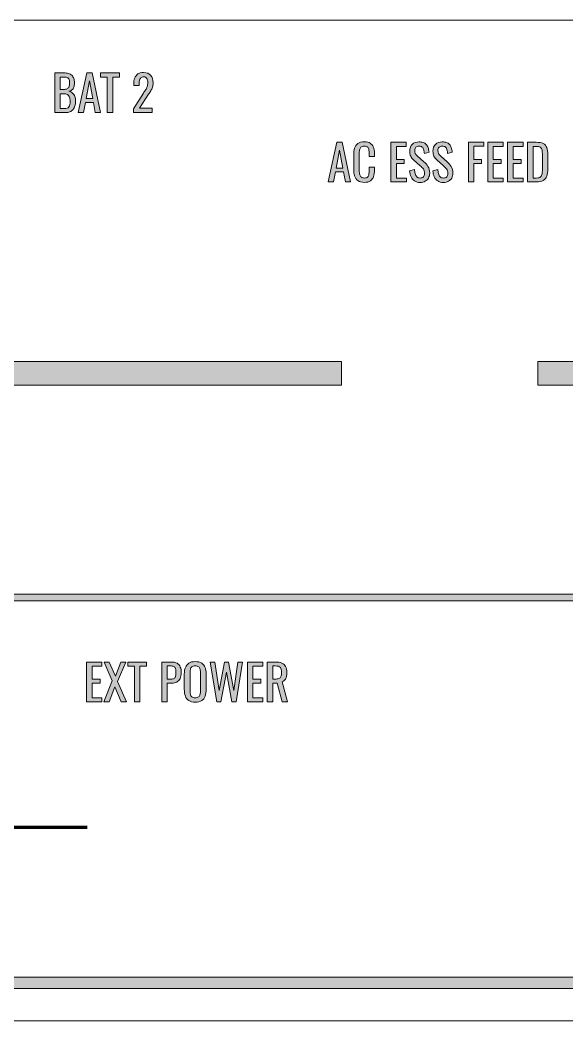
# Model space of a CAD drawing. Header units: inches. Extents: x 290.3 to 322.7, y 391.4 to 401.6.
# Drawn here: x 308.9 to 314.48, y 391.4 to 401.6 of the extents above; entities that cross this region are included whole.
import ezdxf

# ---------------------------------------------------------------- set-up
doc = ezdxf.new("R2010")
doc.units = ezdxf.units.IN
doc.header["$MEASUREMENT"] = 0
for name, color, linetype in [('Elec_Holes v6_0', 7, 'Continuous'), ('LINES', 7, 'Continuous'), ('TEXT', 7, 'Continuous')]:
    doc.layers.add(name, color=color, linetype=linetype)

# ---------------------------------------------------------------- blocks, each defined once
blk = doc.blocks.new('block 63')
at = {"layer": 'Elec_Holes v6_0', "lineweight": 0}
blk.add_lwpolyline([(290.25, 401.6), (322.75, 401.6)], dxfattribs=at)
blk = doc.blocks.new('block 65')
at = {"layer": 'Elec_Holes v6_0', "lineweight": 0}
blk.add_lwpolyline([(290.25, 391.4), (322.75, 391.4)], dxfattribs=at)
blk = doc.blocks.new('block 255')
at = {"layer": 'LINES'}
h = blk.add_hatch(color=7, dxfattribs=at)
h.dxf.hatch_style = 2
h.paths.add_polyline_path([(314.182, 397.88), (314.91, 397.88), (314.91, 397.64), (316.35, 397.64), (316.35, 395.75), (307.52, 395.75), (307.52, 395.68), (316.35, 395.68), (316.35, 395.22), (315.44, 395.22), (315.44, 394.83), (315.51, 394.83), (315.51, 395.15), (317.44, 395.15), (317.44, 394.83), (317.51, 394.83), (317.51, 395.22), (316.6, 395.22), (316.6, 397.64), (318.04, 397.64), (318.04, 398.36), (316.6, 398.36), (316.6, 399.09), (316.83, 399.09), (316.48, 399.42), (316.12, 399.09), (316.35, 399.09), (316.35, 398.36), (314.91, 398.36), (314.91, 398.12), (314.182, 398.12)])
h.paths.add_polyline_path([(312.182, 398.12), (308.41, 398.12), (308.41, 398.32), (308.22, 398.12), (307.99, 398.12), (307.99, 398.36), (304.86, 398.36), (304.86, 398.12), (304.72, 398.12), (304.53, 398.32), (304.53, 398.12), (298.15, 398.12), (298.15, 398.36), (296.71, 398.36), (296.71, 399.08), (296.95, 399.08), (296.58, 399.43), (296.21, 399.08), (296.46, 399.08), (296.46, 398.36), (295.02, 398.36), (295.02, 397.64), (296.46, 397.64), (296.46, 395.22), (295.55, 395.22), (295.55, 394.83), (295.62, 394.83), (295.62, 395.15), (297.55, 395.15), (297.55, 394.83), (297.62, 394.83), (297.62, 395.22), (296.71, 395.22), (296.71, 395.68), (305.52, 395.68), (305.52, 395.75), (296.71, 395.75), (296.71, 397.64), (298.15, 397.64), (298.15, 397.88), (304.53, 397.88), (304.53, 397.68), (304.72, 397.88), (304.86, 397.88), (304.86, 397.64), (307.99, 397.64), (307.99, 397.88), (308.22, 397.88), (308.41, 397.68), (308.41, 397.88), (312.182, 397.88)])
h.paths.add_polyline_path([(298.08, 397.71), (295.09, 397.71), (295.09, 398.29), (298.08, 398.29)])
h.paths.add_polyline_path([(307.92, 397.71), (304.93, 397.71), (304.93, 398.29), (307.92, 398.29)])
h.paths.add_polyline_path([(314.98, 397.71), (314.98, 398.29), (317.97, 398.29), (317.97, 397.71)])
at = {"layer": 'LINES', "lineweight": 0}
for points in [[(312.182, 398.12), (308.41, 398.12), (308.41, 398.32), (308.22, 398.12), (307.99, 398.12), (307.99, 398.36), (304.86, 398.36), (304.86, 398.12), (304.72, 398.12), (304.53, 398.32), (304.53, 398.12), (298.15, 398.12)], [(298.15, 397.88), (304.53, 397.88), (304.53, 397.68), (304.72, 397.88), (304.86, 397.88), (304.86, 397.64), (307.99, 397.64), (307.99, 397.88), (308.22, 397.88), (308.41, 397.68), (308.41, 397.88), (312.182, 397.88), (312.182, 398.12)], [(314.182, 397.88), (314.91, 397.88)], [(316.35, 395.75), (307.52, 395.75), (307.52, 395.68), (316.35, 395.68)], [(314.91, 398.12), (314.182, 398.12), (314.182, 397.88)]]:
    blk.add_lwpolyline(points, dxfattribs=at)
blk = doc.blocks.new('block 254')
at = {"layer": 'LINES'}
blk.add_blockref('block 255', (0, 0), dxfattribs=at)
blk = doc.blocks.new('block 253')
at = {"layer": 'LINES'}
blk.add_blockref('block 254', (0, 0), dxfattribs=at)
blk = doc.blocks.new('block 252')
at = {"layer": 'LINES'}
blk.add_blockref('block 253', (0, 0), dxfattribs=at)
blk = doc.blocks.new('block 260')
at = {"layer": 'TEXT'}
h = blk.add_hatch(color=7, dxfattribs=at)
h.dxf.hatch_style = 2
edge = h.paths.add_edge_path()
edge.add_spline(control_points=[(310.059, 400.656), (310.059, 400.656), (310.059, 400.694), (310.059, 400.694), (310.059, 400.694), (310.161, 400.855), (310.161, 400.855), (310.169, 400.867), (310.176, 400.878), (310.183, 400.888), (310.189, 400.898), (310.194, 400.91), (310.198, 400.921), (310.203, 400.933), (310.205, 400.946), (310.205, 400.961), (310.205, 400.979), (310.202, 400.994), (310.196, 401.005), (310.189, 401.016), (310.18, 401.021), (310.164, 401.021), (310.151, 401.021), (310.142, 401.017), (310.135, 401.01), (310.128, 401.003), (310.123, 400.994), (310.12, 400.983), (310.117, 400.971), (310.116, 400.959), (310.116, 400.946), (310.116, 400.946), (310.116, 400.933), (310.116, 400.933), (310.116, 400.933), (310.062, 400.933), (310.062, 400.933), (310.062, 400.933), (310.062, 400.947), (310.062, 400.947), (310.062, 400.971), (310.066, 400.992), (310.072, 401.009), (310.079, 401.027), (310.09, 401.041), (310.104, 401.05), (310.118, 401.06), (310.138, 401.065), (310.162, 401.065), (310.194, 401.065), (310.219, 401.056), (310.234, 401.037), (310.251, 401.019), (310.259, 400.993), (310.259, 400.96), (310.259, 400.943), (310.257, 400.928), (310.253, 400.915), (310.248, 400.902), (310.243, 400.89), (310.236, 400.878), (310.229, 400.867), (310.223, 400.855), (310.214, 400.843), (310.214, 400.843), (310.121, 400.701), (310.121, 400.701), (310.121, 400.701), (310.249, 400.701), (310.249, 400.701), (310.249, 400.701), (310.249, 400.656), (310.249, 400.656), (310.249, 400.656), (310.059, 400.656), (310.059, 400.656)], knot_values=[0, 0, 0, 0, 1, 1, 1, 2, 2, 2, 3, 3, 3, 4, 4, 4, 5, 5, 5, 6, 6, 6, 7, 7, 7, 8, 8, 8, 9, 9, 9, 10, 10, 10, 11, 11, 11, 12, 12, 12, 13, 13, 13, 14, 14, 14, 15, 15, 15, 16, 16, 16, 17, 17, 17, 18, 18, 18, 19, 19, 19, 20, 20, 20, 21, 21, 21, 22, 22, 22, 23, 23, 23, 24, 24, 24, 25, 25, 25, 25], degree=3, periodic=0)
h = blk.add_hatch(color=7, dxfattribs=at)
h.dxf.hatch_style = 2
edge = h.paths.add_edge_path()
edge.add_spline(control_points=[(309.257, 400.656), (309.257, 400.656), (309.257, 401.061), (309.257, 401.061), (309.257, 401.061), (309.35, 401.061), (309.35, 401.061), (309.368, 401.061), (309.384, 401.059), (309.397, 401.055), (309.41, 401.051), (309.422, 401.045), (309.431, 401.037), (309.439, 401.028), (309.446, 401.018), (309.451, 401.005), (309.455, 400.992), (309.457, 400.977), (309.457, 400.96), (309.457, 400.943), (309.455, 400.929), (309.451, 400.917), (309.447, 400.904), (309.44, 400.895), (309.432, 400.888), (309.424, 400.881), (309.413, 400.876), (309.399, 400.874), (309.416, 400.871), (309.429, 400.864), (309.438, 400.855), (309.449, 400.847), (309.456, 400.835), (309.461, 400.821), (309.466, 400.808), (309.469, 400.791), (309.469, 400.772), (309.469, 400.754), (309.467, 400.739), (309.462, 400.724), (309.458, 400.71), (309.452, 400.698), (309.443, 400.688), (309.436, 400.678), (309.424, 400.67), (309.411, 400.665), (309.397, 400.659), (309.383, 400.656), (309.364, 400.656), (309.364, 400.656), (309.257, 400.656), (309.257, 400.656)], knot_values=[0, 0, 0, 0, 1, 1, 1, 2, 2, 2, 3, 3, 3, 4, 4, 4, 5, 5, 5, 6, 6, 6, 7, 7, 7, 8, 8, 8, 9, 9, 9, 10, 10, 10, 11, 11, 11, 12, 12, 12, 13, 13, 13, 14, 14, 14, 15, 15, 15, 16, 16, 16, 17, 17, 17, 17], degree=3, periodic=0)
edge = h.paths.add_edge_path()
edge.add_spline(control_points=[(309.312, 400.892), (309.312, 400.892), (309.347, 400.892), (309.347, 400.892), (309.362, 400.892), (309.375, 400.895), (309.384, 400.899), (309.393, 400.903), (309.399, 400.911), (309.403, 400.921), (309.406, 400.931), (309.408, 400.944), (309.408, 400.96), (309.408, 400.979), (309.405, 400.992), (309.399, 401), (309.395, 401.009), (309.386, 401.014), (309.373, 401.016), (309.361, 401.018), (309.346, 401.019), (309.326, 401.019), (309.326, 401.019), (309.312, 401.019), (309.312, 401.019), (309.312, 401.019), (309.312, 400.892), (309.312, 400.892)], knot_values=[0, 0, 0, 0, 1, 1, 1, 2, 2, 2, 3, 3, 3, 4, 4, 4, 5, 5, 5, 6, 6, 6, 7, 7, 7, 8, 8, 8, 9, 9, 9, 9], degree=3, periodic=0)
edge = h.paths.add_edge_path()
edge.add_spline(control_points=[(309.312, 400.697), (309.312, 400.697), (309.351, 400.697), (309.351, 400.697), (309.376, 400.697), (309.394, 400.703), (309.401, 400.714), (309.41, 400.727), (309.414, 400.746), (309.414, 400.772), (309.414, 400.789), (309.412, 400.803), (309.407, 400.814), (309.403, 400.826), (309.396, 400.834), (309.386, 400.84), (309.376, 400.846), (309.363, 400.849), (309.347, 400.849), (309.347, 400.849), (309.312, 400.849), (309.312, 400.849), (309.312, 400.849), (309.312, 400.697), (309.312, 400.697)], knot_values=[0, 0, 0, 0, 1, 1, 1, 2, 2, 2, 3, 3, 3, 4, 4, 4, 5, 5, 5, 6, 6, 6, 7, 7, 7, 8, 8, 8, 8], degree=3, periodic=0)
h = blk.add_hatch(color=7, dxfattribs=at)
h.dxf.hatch_style = 2
h.paths.add_polyline_path([(309.496, 400.656), (309.583, 401.061), (309.637, 401.061), (309.724, 400.656), (309.67, 400.656), (309.651, 400.758), (309.569, 400.758), (309.55, 400.656)])
h.paths.add_polyline_path([(309.576, 400.799), (309.645, 400.799), (309.61, 400.981)])
h = blk.add_hatch(color=7, dxfattribs=at)
h.dxf.hatch_style = 2
h.paths.add_polyline_path([(309.793, 400.656), (309.793, 401.019), (309.725, 401.019), (309.725, 401.061), (309.916, 401.061), (309.916, 401.019), (309.85, 401.019), (309.85, 400.656)])
at = {"layer": 'TEXT', "lineweight": 0}
for points in [[(309.496, 400.656), (309.583, 401.061), (309.637, 401.061), (309.724, 400.656), (309.67, 400.656), (309.651, 400.758), (309.569, 400.758), (309.55, 400.656), (309.496, 400.656)], [(309.576, 400.799), (309.645, 400.799), (309.61, 400.981), (309.576, 400.799)], [(309.793, 400.656), (309.793, 401.019), (309.725, 401.019), (309.725, 401.061), (309.916, 401.061), (309.916, 401.019), (309.85, 401.019), (309.85, 400.656), (309.793, 400.656)]]:
    blk.add_lwpolyline(points, dxfattribs=at)
for points, knots in [([(310.059, 400.656), (310.059, 400.656), (310.059, 400.694), (310.059, 400.694), (310.059, 400.694), (310.161, 400.855), (310.161, 400.855), (310.169, 400.867), (310.176, 400.878), (310.183, 400.888), (310.189, 400.898), (310.194, 400.91), (310.198, 400.921), (310.203, 400.933), (310.205, 400.946), (310.205, 400.961), (310.205, 400.979), (310.202, 400.994), (310.196, 401.005), (310.189, 401.016), (310.18, 401.021), (310.164, 401.021), (310.151, 401.021), (310.142, 401.017), (310.135, 401.01), (310.128, 401.003), (310.123, 400.994), (310.12, 400.983), (310.117, 400.971), (310.116, 400.959), (310.116, 400.946), (310.116, 400.946), (310.116, 400.933), (310.116, 400.933), (310.116, 400.933), (310.062, 400.933), (310.062, 400.933), (310.062, 400.933), (310.062, 400.947), (310.062, 400.947), (310.062, 400.971), (310.066, 400.992), (310.072, 401.009), (310.079, 401.027), (310.09, 401.041), (310.104, 401.05), (310.118, 401.06), (310.138, 401.065), (310.162, 401.065), (310.194, 401.065), (310.219, 401.056), (310.234, 401.037), (310.251, 401.019), (310.259, 400.993), (310.259, 400.96), (310.259, 400.943), (310.257, 400.928), (310.253, 400.915), (310.248, 400.902), (310.243, 400.89), (310.236, 400.878), (310.229, 400.867), (310.223, 400.855), (310.214, 400.843), (310.214, 400.843), (310.121, 400.701), (310.121, 400.701), (310.121, 400.701), (310.249, 400.701), (310.249, 400.701), (310.249, 400.701), (310.249, 400.656), (310.249, 400.656), (310.249, 400.656), (310.059, 400.656), (310.059, 400.656)], [0, 0, 0, 0, 1, 1, 1, 2, 2, 2, 3, 3, 3, 4, 4, 4, 5, 5, 5, 6, 6, 6, 7, 7, 7, 8, 8, 8, 9, 9, 9, 10, 10, 10, 11, 11, 11, 12, 12, 12, 13, 13, 13, 14, 14, 14, 15, 15, 15, 16, 16, 16, 17, 17, 17, 18, 18, 18, 19, 19, 19, 20, 20, 20, 21, 21, 21, 22, 22, 22, 23, 23, 23, 24, 24, 24, 25, 25, 25, 25]), ([(309.257, 400.656), (309.257, 400.656), (309.257, 401.061), (309.257, 401.061), (309.257, 401.061), (309.35, 401.061), (309.35, 401.061), (309.368, 401.061), (309.384, 401.059), (309.397, 401.055), (309.41, 401.051), (309.422, 401.045), (309.431, 401.037), (309.439, 401.028), (309.446, 401.018), (309.451, 401.005), (309.455, 400.992), (309.457, 400.977), (309.457, 400.96), (309.457, 400.943), (309.455, 400.929), (309.451, 400.917), (309.447, 400.904), (309.44, 400.895), (309.432, 400.888), (309.424, 400.881), (309.413, 400.876), (309.399, 400.874), (309.416, 400.871), (309.429, 400.864), (309.438, 400.855), (309.449, 400.847), (309.456, 400.835), (309.461, 400.821), (309.466, 400.808), (309.469, 400.791), (309.469, 400.772), (309.469, 400.754), (309.467, 400.739), (309.462, 400.724), (309.458, 400.71), (309.452, 400.698), (309.443, 400.688), (309.436, 400.678), (309.424, 400.67), (309.411, 400.665), (309.397, 400.659), (309.383, 400.656), (309.364, 400.656), (309.364, 400.656), (309.257, 400.656), (309.257, 400.656)], [0, 0, 0, 0, 1, 1, 1, 2, 2, 2, 3, 3, 3, 4, 4, 4, 5, 5, 5, 6, 6, 6, 7, 7, 7, 8, 8, 8, 9, 9, 9, 10, 10, 10, 11, 11, 11, 12, 12, 12, 13, 13, 13, 14, 14, 14, 15, 15, 15, 16, 16, 16, 17, 17, 17, 17]), ([(309.312, 400.892), (309.312, 400.892), (309.347, 400.892), (309.347, 400.892), (309.362, 400.892), (309.375, 400.895), (309.384, 400.899), (309.393, 400.903), (309.399, 400.911), (309.403, 400.921), (309.406, 400.931), (309.408, 400.944), (309.408, 400.96), (309.408, 400.979), (309.405, 400.992), (309.399, 401), (309.395, 401.009), (309.386, 401.014), (309.373, 401.016), (309.361, 401.018), (309.346, 401.019), (309.326, 401.019), (309.326, 401.019), (309.312, 401.019), (309.312, 401.019), (309.312, 401.019), (309.312, 400.892), (309.312, 400.892)], [0, 0, 0, 0, 1, 1, 1, 2, 2, 2, 3, 3, 3, 4, 4, 4, 5, 5, 5, 6, 6, 6, 7, 7, 7, 8, 8, 8, 9, 9, 9, 9]), ([(309.312, 400.697), (309.312, 400.697), (309.351, 400.697), (309.351, 400.697), (309.376, 400.697), (309.394, 400.703), (309.401, 400.714), (309.41, 400.727), (309.414, 400.746), (309.414, 400.772), (309.414, 400.789), (309.412, 400.803), (309.407, 400.814), (309.403, 400.826), (309.396, 400.834), (309.386, 400.84), (309.376, 400.846), (309.363, 400.849), (309.347, 400.849), (309.347, 400.849), (309.312, 400.849), (309.312, 400.849), (309.312, 400.849), (309.312, 400.697), (309.312, 400.697)], [0, 0, 0, 0, 1, 1, 1, 2, 2, 2, 3, 3, 3, 4, 4, 4, 5, 5, 5, 6, 6, 6, 7, 7, 7, 8, 8, 8, 8])]:
    blk.add_open_spline(points, degree=3, knots=knots, dxfattribs=at)
blk = doc.blocks.new('block 272')
at = {"layer": 'TEXT'}
h = blk.add_hatch(color=7, dxfattribs=at)
h.dxf.hatch_style = 2
h.paths.add_polyline_path([(309.581, 394.653), (309.581, 395.058), (309.737, 395.058), (309.737, 395.016), (309.637, 395.016), (309.637, 394.882), (309.719, 394.882), (309.719, 394.842), (309.637, 394.842), (309.637, 394.693), (309.738, 394.693), (309.738, 394.653)])
h = blk.add_hatch(color=7, dxfattribs=at)
h.dxf.hatch_style = 2
h.paths.add_polyline_path([(309.759, 394.653), (309.844, 394.865), (309.761, 395.058), (309.813, 395.058), (309.875, 394.915), (309.931, 395.058), (309.983, 395.058), (309.898, 394.86), (309.987, 394.653), (309.935, 394.653), (309.869, 394.806), (309.812, 394.653)])
h = blk.add_hatch(color=7, dxfattribs=at)
h.dxf.hatch_style = 2
h.paths.add_polyline_path([(310.069, 394.653), (310.069, 395.016), (310.001, 395.016), (310.001, 395.058), (310.192, 395.058), (310.192, 395.016), (310.126, 395.016), (310.126, 394.653)])
h = blk.add_hatch(color=7, dxfattribs=at)
h.dxf.hatch_style = 2
edge = h.paths.add_edge_path()
edge.add_spline(control_points=[(310.347, 394.653), (310.347, 394.653), (310.347, 395.058), (310.347, 395.058), (310.347, 395.058), (310.446, 395.058), (310.446, 395.058), (310.471, 395.058), (310.49, 395.054), (310.505, 395.045), (310.52, 395.036), (310.53, 395.023), (310.537, 395.007), (310.543, 394.99), (310.547, 394.97), (310.547, 394.946), (310.547, 394.925), (310.543, 394.906), (310.535, 394.891), (310.528, 394.875), (310.517, 394.863), (310.502, 394.854), (310.487, 394.846), (310.469, 394.842), (310.447, 394.842), (310.447, 394.842), (310.402, 394.842), (310.402, 394.842), (310.402, 394.842), (310.402, 394.653), (310.402, 394.653), (310.402, 394.653), (310.347, 394.653), (310.347, 394.653)], knot_values=[0, 0, 0, 0, 1, 1, 1, 2, 2, 2, 3, 3, 3, 4, 4, 4, 5, 5, 5, 6, 6, 6, 7, 7, 7, 8, 8, 8, 9, 9, 9, 10, 10, 10, 11, 11, 11, 11], degree=3, periodic=0)
edge = h.paths.add_edge_path()
edge.add_spline(control_points=[(310.402, 394.882), (310.402, 394.882), (310.429, 394.882), (310.429, 394.882), (310.445, 394.882), (310.458, 394.884), (310.467, 394.888), (310.477, 394.892), (310.483, 394.897), (310.487, 394.907), (310.491, 394.916), (310.493, 394.929), (310.493, 394.945), (310.493, 394.965), (310.492, 394.979), (310.489, 394.99), (310.486, 395), (310.48, 395.008), (310.472, 395.012), (310.462, 395.016), (310.448, 395.018), (310.429, 395.018), (310.429, 395.018), (310.402, 395.018), (310.402, 395.018), (310.402, 395.018), (310.402, 394.882), (310.402, 394.882)], knot_values=[0, 0, 0, 0, 1, 1, 1, 2, 2, 2, 3, 3, 3, 4, 4, 4, 5, 5, 5, 6, 6, 6, 7, 7, 7, 8, 8, 8, 9, 9, 9, 9], degree=3, periodic=0)
h = blk.add_hatch(color=7, dxfattribs=at)
h.dxf.hatch_style = 2
edge = h.paths.add_edge_path()
edge.add_spline(control_points=[(310.689, 394.648), (310.662, 394.648), (310.641, 394.654), (310.624, 394.665), (310.607, 394.675), (310.596, 394.69), (310.589, 394.71), (310.582, 394.73), (310.578, 394.753), (310.578, 394.78), (310.578, 394.78), (310.578, 394.934), (310.578, 394.934), (310.578, 394.96), (310.582, 394.983), (310.589, 395.002), (310.597, 395.021), (310.608, 395.036), (310.624, 395.046), (310.641, 395.057), (310.662, 395.062), (310.689, 395.062), (310.717, 395.062), (310.738, 395.057), (310.755, 395.046), (310.771, 395.036), (310.782, 395.021), (310.789, 395.002), (310.796, 394.983), (310.8, 394.96), (310.8, 394.934), (310.8, 394.934), (310.8, 394.779), (310.8, 394.779), (310.8, 394.753), (310.796, 394.73), (310.789, 394.711), (310.782, 394.69), (310.771, 394.676), (310.755, 394.665), (310.738, 394.654), (310.717, 394.648), (310.689, 394.648)], knot_values=[0, 0, 0, 0, 1, 1, 1, 2, 2, 2, 3, 3, 3, 4, 4, 4, 5, 5, 5, 6, 6, 6, 7, 7, 7, 8, 8, 8, 9, 9, 9, 10, 10, 10, 11, 11, 11, 12, 12, 12, 13, 13, 13, 14, 14, 14, 14], degree=3, periodic=0)
edge = h.paths.add_edge_path()
edge.add_spline(control_points=[(310.689, 394.693), (310.704, 394.693), (310.716, 394.696), (310.724, 394.702), (310.731, 394.708), (310.736, 394.717), (310.739, 394.729), (310.741, 394.739), (310.743, 394.753), (310.743, 394.768), (310.743, 394.768), (310.743, 394.945), (310.743, 394.945), (310.743, 394.96), (310.741, 394.973), (310.739, 394.983), (310.736, 394.995), (310.731, 395.003), (310.724, 395.009), (310.716, 395.015), (310.704, 395.018), (310.689, 395.018), (310.675, 395.018), (310.663, 395.015), (310.655, 395.009), (310.647, 395.003), (310.643, 394.995), (310.64, 394.983), (310.637, 394.973), (310.636, 394.96), (310.636, 394.945), (310.636, 394.945), (310.636, 394.768), (310.636, 394.768), (310.636, 394.753), (310.637, 394.739), (310.64, 394.729), (310.643, 394.717), (310.647, 394.708), (310.655, 394.702), (310.663, 394.696), (310.675, 394.693), (310.689, 394.693)], knot_values=[0, 0, 0, 0, 1, 1, 1, 2, 2, 2, 3, 3, 3, 4, 4, 4, 5, 5, 5, 6, 6, 6, 7, 7, 7, 8, 8, 8, 9, 9, 9, 10, 10, 10, 11, 11, 11, 12, 12, 12, 13, 13, 13, 14, 14, 14, 14], degree=3, periodic=0)
h = blk.add_hatch(color=7, dxfattribs=at)
h.dxf.hatch_style = 2
h.paths.add_polyline_path([(310.908, 394.653), (310.842, 395.058), (310.889, 395.058), (310.933, 394.767), (310.987, 395.057), (311.027, 395.057), (311.082, 394.766), (311.124, 395.058), (311.171, 395.058), (311.105, 394.653), (311.064, 394.653), (311.008, 394.953), (310.951, 394.653)])
h = blk.add_hatch(color=7, dxfattribs=at)
h.dxf.hatch_style = 2
h.paths.add_polyline_path([(311.221, 394.653), (311.221, 395.058), (311.377, 395.058), (311.377, 395.016), (311.276, 395.016), (311.276, 394.882), (311.358, 394.882), (311.358, 394.842), (311.276, 394.842), (311.276, 394.693), (311.378, 394.693), (311.378, 394.653)])
h = blk.add_hatch(color=7, dxfattribs=at)
h.dxf.hatch_style = 2
edge = h.paths.add_edge_path()
edge.add_spline(control_points=[(311.424, 394.653), (311.424, 394.653), (311.424, 395.058), (311.424, 395.058), (311.424, 395.058), (311.505, 395.058), (311.505, 395.058), (311.532, 395.058), (311.554, 395.055), (311.572, 395.047), (311.59, 395.04), (311.603, 395.028), (311.611, 395.013), (311.619, 394.997), (311.624, 394.977), (311.624, 394.95), (311.624, 394.935), (311.622, 394.921), (311.619, 394.908), (311.615, 394.895), (311.61, 394.884), (311.603, 394.875), (311.596, 394.866), (311.586, 394.86), (311.574, 394.856), (311.574, 394.856), (311.631, 394.653), (311.631, 394.653), (311.631, 394.653), (311.577, 394.653), (311.577, 394.653), (311.577, 394.653), (311.523, 394.843), (311.523, 394.843), (311.523, 394.843), (311.479, 394.843), (311.479, 394.843), (311.479, 394.843), (311.479, 394.653), (311.479, 394.653), (311.479, 394.653), (311.424, 394.653), (311.424, 394.653)], knot_values=[0, 0, 0, 0, 1, 1, 1, 2, 2, 2, 3, 3, 3, 4, 4, 4, 5, 5, 5, 6, 6, 6, 7, 7, 7, 8, 8, 8, 9, 9, 9, 10, 10, 10, 11, 11, 11, 12, 12, 12, 13, 13, 13, 14, 14, 14, 14], degree=3, periodic=0)
edge = h.paths.add_edge_path()
edge.add_spline(control_points=[(311.479, 394.884), (311.479, 394.884), (311.501, 394.884), (311.501, 394.884), (311.518, 394.884), (311.53, 394.886), (311.54, 394.89), (311.551, 394.894), (311.558, 394.9), (311.562, 394.91), (311.567, 394.92), (311.569, 394.934), (311.569, 394.95), (311.569, 394.975), (311.565, 394.991), (311.557, 395.002), (311.548, 395.013), (311.53, 395.018), (311.505, 395.018), (311.505, 395.018), (311.479, 395.018), (311.479, 395.018), (311.479, 395.018), (311.479, 394.884), (311.479, 394.884)], knot_values=[0, 0, 0, 0, 1, 1, 1, 2, 2, 2, 3, 3, 3, 4, 4, 4, 5, 5, 5, 6, 6, 6, 7, 7, 7, 8, 8, 8, 8], degree=3, periodic=0)
at = {"layer": 'TEXT', "lineweight": 0}
for points in [[(309.581, 394.653), (309.581, 395.058), (309.737, 395.058), (309.737, 395.016), (309.637, 395.016), (309.637, 394.882), (309.719, 394.882), (309.719, 394.842), (309.637, 394.842), (309.637, 394.693), (309.738, 394.693), (309.738, 394.653), (309.581, 394.653)], [(309.759, 394.653), (309.844, 394.865), (309.761, 395.058), (309.813, 395.058), (309.875, 394.915), (309.931, 395.058), (309.983, 395.058), (309.898, 394.86), (309.987, 394.653), (309.935, 394.653), (309.869, 394.806), (309.812, 394.653), (309.759, 394.653)], [(310.069, 394.653), (310.069, 395.016), (310.001, 395.016), (310.001, 395.058), (310.192, 395.058), (310.192, 395.016), (310.126, 395.016), (310.126, 394.653), (310.069, 394.653)], [(310.908, 394.653), (310.842, 395.058), (310.889, 395.058), (310.933, 394.767), (310.987, 395.057), (311.027, 395.057), (311.082, 394.766), (311.124, 395.058), (311.171, 395.058), (311.105, 394.653), (311.064, 394.653), (311.008, 394.953), (310.951, 394.653), (310.908, 394.653)], [(311.221, 394.653), (311.221, 395.058), (311.377, 395.058), (311.377, 395.016), (311.276, 395.016), (311.276, 394.882), (311.358, 394.882), (311.358, 394.842), (311.276, 394.842), (311.276, 394.693), (311.378, 394.693), (311.378, 394.653), (311.221, 394.653)]]:
    blk.add_lwpolyline(points, dxfattribs=at)
for points, knots in [([(310.347, 394.653), (310.347, 394.653), (310.347, 395.058), (310.347, 395.058), (310.347, 395.058), (310.446, 395.058), (310.446, 395.058), (310.471, 395.058), (310.49, 395.054), (310.505, 395.045), (310.52, 395.036), (310.53, 395.023), (310.537, 395.007), (310.543, 394.99), (310.547, 394.97), (310.547, 394.946), (310.547, 394.925), (310.543, 394.906), (310.535, 394.891), (310.528, 394.875), (310.517, 394.863), (310.502, 394.854), (310.487, 394.846), (310.469, 394.842), (310.447, 394.842), (310.447, 394.842), (310.402, 394.842), (310.402, 394.842), (310.402, 394.842), (310.402, 394.653), (310.402, 394.653), (310.402, 394.653), (310.347, 394.653), (310.347, 394.653)], [0, 0, 0, 0, 1, 1, 1, 2, 2, 2, 3, 3, 3, 4, 4, 4, 5, 5, 5, 6, 6, 6, 7, 7, 7, 8, 8, 8, 9, 9, 9, 10, 10, 10, 11, 11, 11, 11]), ([(310.689, 394.648), (310.662, 394.648), (310.641, 394.654), (310.624, 394.665), (310.607, 394.675), (310.596, 394.69), (310.589, 394.71), (310.582, 394.73), (310.578, 394.753), (310.578, 394.78), (310.578, 394.78), (310.578, 394.934), (310.578, 394.934), (310.578, 394.96), (310.582, 394.983), (310.589, 395.002), (310.597, 395.021), (310.608, 395.036), (310.624, 395.046), (310.641, 395.057), (310.662, 395.062), (310.689, 395.062), (310.717, 395.062), (310.738, 395.057), (310.755, 395.046), (310.771, 395.036), (310.782, 395.021), (310.789, 395.002), (310.796, 394.983), (310.8, 394.96), (310.8, 394.934), (310.8, 394.934), (310.8, 394.779), (310.8, 394.779), (310.8, 394.753), (310.796, 394.73), (310.789, 394.711), (310.782, 394.69), (310.771, 394.676), (310.755, 394.665), (310.738, 394.654), (310.717, 394.648), (310.689, 394.648)], [0, 0, 0, 0, 1, 1, 1, 2, 2, 2, 3, 3, 3, 4, 4, 4, 5, 5, 5, 6, 6, 6, 7, 7, 7, 8, 8, 8, 9, 9, 9, 10, 10, 10, 11, 11, 11, 12, 12, 12, 13, 13, 13, 14, 14, 14, 14]), ([(311.424, 394.653), (311.424, 394.653), (311.424, 395.058), (311.424, 395.058), (311.424, 395.058), (311.505, 395.058), (311.505, 395.058), (311.532, 395.058), (311.554, 395.055), (311.572, 395.047), (311.59, 395.04), (311.603, 395.028), (311.611, 395.013), (311.619, 394.997), (311.624, 394.977), (311.624, 394.95), (311.624, 394.935), (311.622, 394.921), (311.619, 394.908), (311.615, 394.895), (311.61, 394.884), (311.603, 394.875), (311.596, 394.866), (311.586, 394.86), (311.574, 394.856), (311.574, 394.856), (311.631, 394.653), (311.631, 394.653), (311.631, 394.653), (311.577, 394.653), (311.577, 394.653), (311.577, 394.653), (311.523, 394.843), (311.523, 394.843), (311.523, 394.843), (311.479, 394.843), (311.479, 394.843), (311.479, 394.843), (311.479, 394.653), (311.479, 394.653), (311.479, 394.653), (311.424, 394.653), (311.424, 394.653)], [0, 0, 0, 0, 1, 1, 1, 2, 2, 2, 3, 3, 3, 4, 4, 4, 5, 5, 5, 6, 6, 6, 7, 7, 7, 8, 8, 8, 9, 9, 9, 10, 10, 10, 11, 11, 11, 12, 12, 12, 13, 13, 13, 14, 14, 14, 14]), ([(310.402, 394.882), (310.402, 394.882), (310.429, 394.882), (310.429, 394.882), (310.445, 394.882), (310.458, 394.884), (310.467, 394.888), (310.477, 394.892), (310.483, 394.897), (310.487, 394.907), (310.491, 394.916), (310.493, 394.929), (310.493, 394.945), (310.493, 394.965), (310.492, 394.979), (310.489, 394.99), (310.486, 395), (310.48, 395.008), (310.472, 395.012), (310.462, 395.016), (310.448, 395.018), (310.429, 395.018), (310.429, 395.018), (310.402, 395.018), (310.402, 395.018), (310.402, 395.018), (310.402, 394.882), (310.402, 394.882)], [0, 0, 0, 0, 1, 1, 1, 2, 2, 2, 3, 3, 3, 4, 4, 4, 5, 5, 5, 6, 6, 6, 7, 7, 7, 8, 8, 8, 9, 9, 9, 9]), ([(310.689, 394.693), (310.704, 394.693), (310.716, 394.696), (310.724, 394.702), (310.731, 394.708), (310.736, 394.717), (310.739, 394.729), (310.741, 394.739), (310.743, 394.753), (310.743, 394.768), (310.743, 394.768), (310.743, 394.945), (310.743, 394.945), (310.743, 394.96), (310.741, 394.973), (310.739, 394.983), (310.736, 394.995), (310.731, 395.003), (310.724, 395.009), (310.716, 395.015), (310.704, 395.018), (310.689, 395.018), (310.675, 395.018), (310.663, 395.015), (310.655, 395.009), (310.647, 395.003), (310.643, 394.995), (310.64, 394.983), (310.637, 394.973), (310.636, 394.96), (310.636, 394.945), (310.636, 394.945), (310.636, 394.768), (310.636, 394.768), (310.636, 394.753), (310.637, 394.739), (310.64, 394.729), (310.643, 394.717), (310.647, 394.708), (310.655, 394.702), (310.663, 394.696), (310.675, 394.693), (310.689, 394.693)], [0, 0, 0, 0, 1, 1, 1, 2, 2, 2, 3, 3, 3, 4, 4, 4, 5, 5, 5, 6, 6, 6, 7, 7, 7, 8, 8, 8, 9, 9, 9, 10, 10, 10, 11, 11, 11, 12, 12, 12, 13, 13, 13, 14, 14, 14, 14]), ([(311.479, 394.884), (311.479, 394.884), (311.501, 394.884), (311.501, 394.884), (311.518, 394.884), (311.53, 394.886), (311.54, 394.89), (311.551, 394.894), (311.558, 394.9), (311.562, 394.91), (311.567, 394.92), (311.569, 394.934), (311.569, 394.95), (311.569, 394.975), (311.565, 394.991), (311.557, 395.002), (311.548, 395.013), (311.53, 395.018), (311.505, 395.018), (311.505, 395.018), (311.479, 395.018), (311.479, 395.018), (311.479, 395.018), (311.479, 394.884), (311.479, 394.884)], [0, 0, 0, 0, 1, 1, 1, 2, 2, 2, 3, 3, 3, 4, 4, 4, 5, 5, 5, 6, 6, 6, 7, 7, 7, 8, 8, 8, 8])]:
    blk.add_open_spline(points, degree=3, knots=knots, dxfattribs=at)
blk = doc.blocks.new('block 275')
at = {"layer": 'TEXT'}
h = blk.add_hatch(color=7, dxfattribs=at)
h.dxf.hatch_style = 2
h.paths.add_polyline_path([(312.046, 399.95), (312.132, 400.354), (312.187, 400.354), (312.272, 399.95), (312.22, 399.95), (312.201, 400.052), (312.118, 400.052), (312.099, 399.95)])
h.paths.add_polyline_path([(312.126, 400.092), (312.193, 400.092), (312.159, 400.275)])
h = blk.add_hatch(color=7, dxfattribs=at)
h.dxf.hatch_style = 2
edge = h.paths.add_edge_path()
edge.add_spline(control_points=[(312.413, 399.945), (312.385, 399.945), (312.362, 399.951), (312.347, 399.963), (312.331, 399.975), (312.32, 399.991), (312.313, 400.012), (312.308, 400.032), (312.305, 400.055), (312.305, 400.08), (312.305, 400.08), (312.305, 400.223), (312.305, 400.223), (312.305, 400.25), (312.308, 400.274), (312.313, 400.294), (312.32, 400.314), (312.331, 400.33), (312.347, 400.341), (312.362, 400.353), (312.385, 400.358), (312.413, 400.358), (312.438, 400.358), (312.459, 400.354), (312.474, 400.344), (312.488, 400.335), (312.499, 400.322), (312.506, 400.304), (312.513, 400.287), (312.516, 400.266), (312.516, 400.242), (312.516, 400.242), (312.516, 400.209), (312.516, 400.209), (312.516, 400.209), (312.462, 400.209), (312.462, 400.209), (312.462, 400.209), (312.462, 400.238), (312.462, 400.238), (312.462, 400.253), (312.461, 400.267), (312.46, 400.278), (312.458, 400.29), (312.454, 400.298), (312.447, 400.305), (312.44, 400.311), (312.43, 400.314), (312.414, 400.314), (312.398, 400.314), (312.387, 400.311), (312.379, 400.304), (312.372, 400.297), (312.367, 400.288), (312.365, 400.275), (312.362, 400.263), (312.361, 400.248), (312.361, 400.231), (312.361, 400.231), (312.361, 400.071), (312.361, 400.071), (312.361, 400.05), (312.363, 400.034), (312.366, 400.022), (312.37, 400.011), (312.375, 400.002), (312.383, 399.997), (312.391, 399.992), (312.401, 399.99), (312.414, 399.99), (312.43, 399.99), (312.44, 399.993), (312.447, 400), (312.454, 400.007), (312.458, 400.016), (312.46, 400.028), (312.461, 400.04), (312.462, 400.054), (312.462, 400.07), (312.462, 400.07), (312.462, 400.1), (312.462, 400.1), (312.462, 400.1), (312.516, 400.1), (312.516, 400.1), (312.516, 400.1), (312.516, 400.07), (312.516, 400.07), (312.516, 400.045), (312.513, 400.024), (312.507, 400.005), (312.501, 399.986), (312.49, 399.972), (312.476, 399.961), (312.461, 399.951), (312.44, 399.945), (312.413, 399.945)], knot_values=[0, 0, 0, 0, 1, 1, 1, 2, 2, 2, 3, 3, 3, 4, 4, 4, 5, 5, 5, 6, 6, 6, 7, 7, 7, 8, 8, 8, 9, 9, 9, 10, 10, 10, 11, 11, 11, 12, 12, 12, 13, 13, 13, 14, 14, 14, 15, 15, 15, 16, 16, 16, 17, 17, 17, 18, 18, 18, 19, 19, 19, 20, 20, 20, 21, 21, 21, 22, 22, 22, 23, 23, 23, 24, 24, 24, 25, 25, 25, 26, 26, 26, 27, 27, 27, 28, 28, 28, 29, 29, 29, 30, 30, 30, 31, 31, 31, 32, 32, 32, 32], degree=3, periodic=0)
h = blk.add_hatch(color=7, dxfattribs=at)
h.dxf.hatch_style = 2
h.paths.add_polyline_path([(312.684, 399.95), (312.684, 400.354), (312.841, 400.354), (312.841, 400.312), (312.74, 400.312), (312.74, 400.179), (312.821, 400.179), (312.821, 400.139), (312.74, 400.139), (312.74, 399.99), (312.842, 399.99), (312.842, 399.95)])
h = blk.add_hatch(color=7, dxfattribs=at)
h.dxf.hatch_style = 2
edge = h.paths.add_edge_path()
edge.add_spline(control_points=[(312.982, 399.945), (312.959, 399.945), (312.94, 399.95), (312.925, 399.96), (312.909, 399.97), (312.897, 399.984), (312.89, 400.001), (312.881, 400.02), (312.877, 400.04), (312.875, 400.063), (312.875, 400.063), (312.925, 400.077), (312.925, 400.077), (312.926, 400.062), (312.929, 400.048), (312.932, 400.035), (312.936, 400.022), (312.941, 400.011), (312.949, 400.002), (312.957, 399.994), (312.969, 399.99), (312.982, 399.99), (312.997, 399.99), (313.009, 399.994), (313.016, 400.002), (313.023, 400.01), (313.027, 400.022), (313.027, 400.037), (313.027, 400.056), (313.023, 400.07), (313.015, 400.082), (313.007, 400.093), (312.996, 400.104), (312.983, 400.115), (312.983, 400.115), (312.915, 400.175), (312.915, 400.175), (312.902, 400.187), (312.892, 400.2), (312.886, 400.213), (312.879, 400.227), (312.876, 400.244), (312.876, 400.265), (312.876, 400.294), (312.885, 400.317), (312.901, 400.333), (312.919, 400.35), (312.941, 400.358), (312.972, 400.358), (312.987, 400.358), (313.001, 400.356), (313.014, 400.352), (313.025, 400.348), (313.036, 400.341), (313.044, 400.333), (313.052, 400.324), (313.059, 400.313), (313.063, 400.3), (313.068, 400.287), (313.071, 400.271), (313.073, 400.254), (313.073, 400.254), (313.025, 400.241), (313.025, 400.241), (313.024, 400.254), (313.022, 400.266), (313.02, 400.277), (313.017, 400.289), (313.011, 400.298), (313.004, 400.305), (312.996, 400.312), (312.985, 400.315), (312.972, 400.315), (312.957, 400.315), (312.946, 400.311), (312.938, 400.303), (312.931, 400.296), (312.927, 400.285), (312.927, 400.27), (312.927, 400.258), (312.929, 400.248), (312.933, 400.24), (312.938, 400.232), (312.944, 400.224), (312.953, 400.215), (312.953, 400.215), (313.021, 400.155), (313.021, 400.155), (313.037, 400.142), (313.051, 400.126), (313.062, 400.107), (313.074, 400.089), (313.08, 400.067), (313.08, 400.042), (313.08, 400.021), (313.075, 400.004), (313.067, 399.99), (313.059, 399.976), (313.048, 399.964), (313.033, 399.957), (313.019, 399.949), (313.002, 399.945), (312.982, 399.945)], knot_values=[0, 0, 0, 0, 1, 1, 1, 2, 2, 2, 3, 3, 3, 4, 4, 4, 5, 5, 5, 6, 6, 6, 7, 7, 7, 8, 8, 8, 9, 9, 9, 10, 10, 10, 11, 11, 11, 12, 12, 12, 13, 13, 13, 14, 14, 14, 15, 15, 15, 16, 16, 16, 17, 17, 17, 18, 18, 18, 19, 19, 19, 20, 20, 20, 21, 21, 21, 22, 22, 22, 23, 23, 23, 24, 24, 24, 25, 25, 25, 26, 26, 26, 27, 27, 27, 28, 28, 28, 29, 29, 29, 30, 30, 30, 31, 31, 31, 32, 32, 32, 33, 33, 33, 34, 34, 34, 34], degree=3, periodic=0)
h = blk.add_hatch(color=7, dxfattribs=at)
h.dxf.hatch_style = 2
edge = h.paths.add_edge_path()
edge.add_spline(control_points=[(313.22, 399.945), (313.196, 399.945), (313.177, 399.95), (313.161, 399.96), (313.146, 399.97), (313.134, 399.984), (313.126, 400.001), (313.118, 400.02), (313.113, 400.04), (313.112, 400.063), (313.112, 400.063), (313.162, 400.077), (313.162, 400.077), (313.163, 400.062), (313.165, 400.048), (313.169, 400.035), (313.172, 400.022), (313.178, 400.011), (313.186, 400.002), (313.194, 399.994), (313.205, 399.99), (313.22, 399.99), (313.234, 399.99), (313.245, 399.994), (313.253, 400.002), (313.261, 400.01), (313.264, 400.022), (313.264, 400.037), (313.264, 400.056), (313.26, 400.07), (313.252, 400.082), (313.243, 400.093), (313.232, 400.104), (313.22, 400.115), (313.22, 400.115), (313.152, 400.175), (313.152, 400.175), (313.139, 400.187), (313.129, 400.2), (313.122, 400.213), (313.116, 400.227), (313.113, 400.244), (313.113, 400.265), (313.113, 400.294), (313.121, 400.317), (313.139, 400.333), (313.155, 400.35), (313.179, 400.358), (313.208, 400.358), (313.224, 400.358), (313.238, 400.356), (313.25, 400.352), (313.263, 400.348), (313.272, 400.341), (313.281, 400.333), (313.289, 400.324), (313.296, 400.313), (313.3, 400.3), (313.305, 400.287), (313.309, 400.271), (313.31, 400.254), (313.31, 400.254), (313.262, 400.241), (313.262, 400.241), (313.261, 400.254), (313.259, 400.266), (313.256, 400.277), (313.253, 400.289), (313.248, 400.298), (313.24, 400.305), (313.232, 400.312), (313.222, 400.315), (313.208, 400.315), (313.194, 400.315), (313.184, 400.311), (313.175, 400.303), (313.167, 400.296), (313.163, 400.285), (313.163, 400.27), (313.163, 400.258), (313.166, 400.248), (313.17, 400.24), (313.174, 400.232), (313.181, 400.224), (313.19, 400.215), (313.19, 400.215), (313.259, 400.155), (313.259, 400.155), (313.273, 400.142), (313.287, 400.126), (313.299, 400.107), (313.311, 400.089), (313.316, 400.067), (313.316, 400.042), (313.316, 400.021), (313.312, 400.004), (313.304, 399.99), (313.296, 399.976), (313.284, 399.964), (313.27, 399.957), (313.255, 399.949), (313.238, 399.945), (313.22, 399.945)], knot_values=[0, 0, 0, 0, 1, 1, 1, 2, 2, 2, 3, 3, 3, 4, 4, 4, 5, 5, 5, 6, 6, 6, 7, 7, 7, 8, 8, 8, 9, 9, 9, 10, 10, 10, 11, 11, 11, 12, 12, 12, 13, 13, 13, 14, 14, 14, 15, 15, 15, 16, 16, 16, 17, 17, 17, 18, 18, 18, 19, 19, 19, 20, 20, 20, 21, 21, 21, 22, 22, 22, 23, 23, 23, 24, 24, 24, 25, 25, 25, 26, 26, 26, 27, 27, 27, 28, 28, 28, 29, 29, 29, 30, 30, 30, 31, 31, 31, 32, 32, 32, 33, 33, 33, 34, 34, 34, 34], degree=3, periodic=0)
h = blk.add_hatch(color=7, dxfattribs=at)
h.dxf.hatch_style = 2
h.paths.add_polyline_path([(313.475, 399.95), (313.475, 400.354), (313.631, 400.354), (313.631, 400.314), (313.531, 400.314), (313.531, 400.179), (313.608, 400.179), (313.608, 400.139), (313.531, 400.139), (313.531, 399.95)])
h = blk.add_hatch(color=7, dxfattribs=at)
h.dxf.hatch_style = 2
h.paths.add_polyline_path([(313.671, 399.95), (313.671, 400.354), (313.827, 400.354), (313.827, 400.312), (313.727, 400.312), (313.727, 400.179), (313.809, 400.179), (313.809, 400.139), (313.727, 400.139), (313.727, 399.99), (313.828, 399.99), (313.828, 399.95)])
h = blk.add_hatch(color=7, dxfattribs=at)
h.dxf.hatch_style = 2
h.paths.add_polyline_path([(313.874, 399.95), (313.874, 400.354), (314.031, 400.354), (314.031, 400.312), (313.931, 400.312), (313.931, 400.179), (314.012, 400.179), (314.012, 400.139), (313.931, 400.139), (313.931, 399.99), (314.032, 399.99), (314.032, 399.95)])
h = blk.add_hatch(color=7, dxfattribs=at)
h.dxf.hatch_style = 2
edge = h.paths.add_edge_path()
edge.add_spline(control_points=[(314.077, 399.95), (314.077, 399.95), (314.077, 400.354), (314.077, 400.354), (314.077, 400.354), (314.165, 400.354), (314.165, 400.354), (314.195, 400.354), (314.219, 400.35), (314.236, 400.341), (314.254, 400.332), (314.267, 400.318), (314.273, 400.3), (314.281, 400.281), (314.285, 400.258), (314.285, 400.231), (314.285, 400.231), (314.285, 400.082), (314.285, 400.082), (314.285, 400.054), (314.281, 400.029), (314.273, 400.01), (314.267, 399.99), (314.254, 399.975), (314.237, 399.965), (314.221, 399.955), (314.198, 399.95), (314.17, 399.95), (314.17, 399.95), (314.077, 399.95), (314.077, 399.95)], knot_values=[0, 0, 0, 0, 1, 1, 1, 2, 2, 2, 3, 3, 3, 4, 4, 4, 5, 5, 5, 6, 6, 6, 7, 7, 7, 8, 8, 8, 9, 9, 9, 10, 10, 10, 10], degree=3, periodic=0)
edge = h.paths.add_edge_path()
edge.add_spline(control_points=[(314.134, 399.99), (314.134, 399.99), (314.166, 399.99), (314.166, 399.99), (314.187, 399.99), (314.201, 399.994), (314.21, 400.002), (314.219, 400.01), (314.224, 400.022), (314.226, 400.037), (314.228, 400.053), (314.229, 400.071), (314.229, 400.093), (314.229, 400.093), (314.229, 400.224), (314.229, 400.224), (314.229, 400.245), (314.227, 400.262), (314.225, 400.275), (314.222, 400.288), (314.216, 400.298), (314.207, 400.304), (314.197, 400.31), (314.184, 400.312), (314.164, 400.312), (314.164, 400.312), (314.134, 400.312), (314.134, 400.312), (314.134, 400.312), (314.134, 399.99), (314.134, 399.99)], knot_values=[0, 0, 0, 0, 1, 1, 1, 2, 2, 2, 3, 3, 3, 4, 4, 4, 5, 5, 5, 6, 6, 6, 7, 7, 7, 8, 8, 8, 9, 9, 9, 10, 10, 10, 10], degree=3, periodic=0)
at = {"layer": 'TEXT', "lineweight": 0}
for points in [[(312.046, 399.95), (312.132, 400.354), (312.187, 400.354), (312.272, 399.95), (312.22, 399.95), (312.201, 400.052), (312.118, 400.052), (312.099, 399.95), (312.046, 399.95)], [(312.684, 399.95), (312.684, 400.354), (312.841, 400.354), (312.841, 400.312), (312.74, 400.312), (312.74, 400.179), (312.821, 400.179), (312.821, 400.139), (312.74, 400.139), (312.74, 399.99), (312.842, 399.99), (312.842, 399.95), (312.684, 399.95)], [(313.475, 399.95), (313.475, 400.354), (313.631, 400.354), (313.631, 400.314), (313.531, 400.314), (313.531, 400.179), (313.608, 400.179), (313.608, 400.139), (313.531, 400.139), (313.531, 399.95), (313.475, 399.95)], [(313.671, 399.95), (313.671, 400.354), (313.827, 400.354), (313.827, 400.312), (313.727, 400.312), (313.727, 400.179), (313.809, 400.179), (313.809, 400.139), (313.727, 400.139), (313.727, 399.99), (313.828, 399.99), (313.828, 399.95), (313.671, 399.95)], [(313.874, 399.95), (313.874, 400.354), (314.031, 400.354), (314.031, 400.312), (313.931, 400.312), (313.931, 400.179), (314.012, 400.179), (314.012, 400.139), (313.931, 400.139), (313.931, 399.99), (314.032, 399.99), (314.032, 399.95), (313.874, 399.95)], [(312.126, 400.092), (312.193, 400.092), (312.159, 400.275), (312.126, 400.092)]]:
    blk.add_lwpolyline(points, dxfattribs=at)
for points, knots in [([(312.413, 399.945), (312.385, 399.945), (312.362, 399.951), (312.347, 399.963), (312.331, 399.975), (312.32, 399.991), (312.313, 400.012), (312.308, 400.032), (312.305, 400.055), (312.305, 400.08), (312.305, 400.08), (312.305, 400.223), (312.305, 400.223), (312.305, 400.25), (312.308, 400.274), (312.313, 400.294), (312.32, 400.314), (312.331, 400.33), (312.347, 400.341), (312.362, 400.353), (312.385, 400.358), (312.413, 400.358), (312.438, 400.358), (312.459, 400.354), (312.474, 400.344), (312.488, 400.335), (312.499, 400.322), (312.506, 400.304), (312.513, 400.287), (312.516, 400.266), (312.516, 400.242), (312.516, 400.242), (312.516, 400.209), (312.516, 400.209), (312.516, 400.209), (312.462, 400.209), (312.462, 400.209), (312.462, 400.209), (312.462, 400.238), (312.462, 400.238), (312.462, 400.253), (312.461, 400.267), (312.46, 400.278), (312.458, 400.29), (312.454, 400.298), (312.447, 400.305), (312.44, 400.311), (312.43, 400.314), (312.414, 400.314), (312.398, 400.314), (312.387, 400.311), (312.379, 400.304), (312.372, 400.297), (312.367, 400.288), (312.365, 400.275), (312.362, 400.263), (312.361, 400.248), (312.361, 400.231), (312.361, 400.231), (312.361, 400.071), (312.361, 400.071), (312.361, 400.05), (312.363, 400.034), (312.366, 400.022), (312.37, 400.011), (312.375, 400.002), (312.383, 399.997), (312.391, 399.992), (312.401, 399.99), (312.414, 399.99), (312.43, 399.99), (312.44, 399.993), (312.447, 400), (312.454, 400.007), (312.458, 400.016), (312.46, 400.028), (312.461, 400.04), (312.462, 400.054), (312.462, 400.07), (312.462, 400.07), (312.462, 400.1), (312.462, 400.1), (312.462, 400.1), (312.516, 400.1), (312.516, 400.1), (312.516, 400.1), (312.516, 400.07), (312.516, 400.07), (312.516, 400.045), (312.513, 400.024), (312.507, 400.005), (312.501, 399.986), (312.49, 399.972), (312.476, 399.961), (312.461, 399.951), (312.44, 399.945), (312.413, 399.945)], [0, 0, 0, 0, 1, 1, 1, 2, 2, 2, 3, 3, 3, 4, 4, 4, 5, 5, 5, 6, 6, 6, 7, 7, 7, 8, 8, 8, 9, 9, 9, 10, 10, 10, 11, 11, 11, 12, 12, 12, 13, 13, 13, 14, 14, 14, 15, 15, 15, 16, 16, 16, 17, 17, 17, 18, 18, 18, 19, 19, 19, 20, 20, 20, 21, 21, 21, 22, 22, 22, 23, 23, 23, 24, 24, 24, 25, 25, 25, 26, 26, 26, 27, 27, 27, 28, 28, 28, 29, 29, 29, 30, 30, 30, 31, 31, 31, 32, 32, 32, 32]), ([(312.982, 399.945), (312.959, 399.945), (312.94, 399.95), (312.925, 399.96), (312.909, 399.97), (312.897, 399.984), (312.89, 400.001), (312.881, 400.02), (312.877, 400.04), (312.875, 400.063), (312.875, 400.063), (312.925, 400.077), (312.925, 400.077), (312.926, 400.062), (312.929, 400.048), (312.932, 400.035), (312.936, 400.022), (312.941, 400.011), (312.949, 400.002), (312.957, 399.994), (312.969, 399.99), (312.982, 399.99), (312.997, 399.99), (313.009, 399.994), (313.016, 400.002), (313.023, 400.01), (313.027, 400.022), (313.027, 400.037), (313.027, 400.056), (313.023, 400.07), (313.015, 400.082), (313.007, 400.093), (312.996, 400.104), (312.983, 400.115), (312.983, 400.115), (312.915, 400.175), (312.915, 400.175), (312.902, 400.187), (312.892, 400.2), (312.886, 400.213), (312.879, 400.227), (312.876, 400.244), (312.876, 400.265), (312.876, 400.294), (312.885, 400.317), (312.901, 400.333), (312.919, 400.35), (312.941, 400.358), (312.972, 400.358), (312.987, 400.358), (313.001, 400.356), (313.014, 400.352), (313.025, 400.348), (313.036, 400.341), (313.044, 400.333), (313.052, 400.324), (313.059, 400.313), (313.063, 400.3), (313.068, 400.287), (313.071, 400.271), (313.073, 400.254), (313.073, 400.254), (313.025, 400.241), (313.025, 400.241), (313.024, 400.254), (313.022, 400.266), (313.02, 400.277), (313.017, 400.289), (313.011, 400.298), (313.004, 400.305), (312.996, 400.312), (312.985, 400.315), (312.972, 400.315), (312.957, 400.315), (312.946, 400.311), (312.938, 400.303), (312.931, 400.296), (312.927, 400.285), (312.927, 400.27), (312.927, 400.258), (312.929, 400.248), (312.933, 400.24), (312.938, 400.232), (312.944, 400.224), (312.953, 400.215), (312.953, 400.215), (313.021, 400.155), (313.021, 400.155), (313.037, 400.142), (313.051, 400.126), (313.062, 400.107), (313.074, 400.089), (313.08, 400.067), (313.08, 400.042), (313.08, 400.021), (313.075, 400.004), (313.067, 399.99), (313.059, 399.976), (313.048, 399.964), (313.033, 399.957), (313.019, 399.949), (313.002, 399.945), (312.982, 399.945)], [0, 0, 0, 0, 1, 1, 1, 2, 2, 2, 3, 3, 3, 4, 4, 4, 5, 5, 5, 6, 6, 6, 7, 7, 7, 8, 8, 8, 9, 9, 9, 10, 10, 10, 11, 11, 11, 12, 12, 12, 13, 13, 13, 14, 14, 14, 15, 15, 15, 16, 16, 16, 17, 17, 17, 18, 18, 18, 19, 19, 19, 20, 20, 20, 21, 21, 21, 22, 22, 22, 23, 23, 23, 24, 24, 24, 25, 25, 25, 26, 26, 26, 27, 27, 27, 28, 28, 28, 29, 29, 29, 30, 30, 30, 31, 31, 31, 32, 32, 32, 33, 33, 33, 34, 34, 34, 34]), ([(313.22, 399.945), (313.196, 399.945), (313.177, 399.95), (313.161, 399.96), (313.146, 399.97), (313.134, 399.984), (313.126, 400.001), (313.118, 400.02), (313.113, 400.04), (313.112, 400.063), (313.112, 400.063), (313.162, 400.077), (313.162, 400.077), (313.163, 400.062), (313.165, 400.048), (313.169, 400.035), (313.172, 400.022), (313.178, 400.011), (313.186, 400.002), (313.194, 399.994), (313.205, 399.99), (313.22, 399.99), (313.234, 399.99), (313.245, 399.994), (313.253, 400.002), (313.261, 400.01), (313.264, 400.022), (313.264, 400.037), (313.264, 400.056), (313.26, 400.07), (313.252, 400.082), (313.243, 400.093), (313.232, 400.104), (313.22, 400.115), (313.22, 400.115), (313.152, 400.175), (313.152, 400.175), (313.139, 400.187), (313.129, 400.2), (313.122, 400.213), (313.116, 400.227), (313.113, 400.244), (313.113, 400.265), (313.113, 400.294), (313.121, 400.317), (313.139, 400.333), (313.155, 400.35), (313.179, 400.358), (313.208, 400.358), (313.224, 400.358), (313.238, 400.356), (313.25, 400.352), (313.263, 400.348), (313.272, 400.341), (313.281, 400.333), (313.289, 400.324), (313.296, 400.313), (313.3, 400.3), (313.305, 400.287), (313.309, 400.271), (313.31, 400.254), (313.31, 400.254), (313.262, 400.241), (313.262, 400.241), (313.261, 400.254), (313.259, 400.266), (313.256, 400.277), (313.253, 400.289), (313.248, 400.298), (313.24, 400.305), (313.232, 400.312), (313.222, 400.315), (313.208, 400.315), (313.194, 400.315), (313.184, 400.311), (313.175, 400.303), (313.167, 400.296), (313.163, 400.285), (313.163, 400.27), (313.163, 400.258), (313.166, 400.248), (313.17, 400.24), (313.174, 400.232), (313.181, 400.224), (313.19, 400.215), (313.19, 400.215), (313.259, 400.155), (313.259, 400.155), (313.273, 400.142), (313.287, 400.126), (313.299, 400.107), (313.311, 400.089), (313.316, 400.067), (313.316, 400.042), (313.316, 400.021), (313.312, 400.004), (313.304, 399.99), (313.296, 399.976), (313.284, 399.964), (313.27, 399.957), (313.255, 399.949), (313.238, 399.945), (313.22, 399.945)], [0, 0, 0, 0, 1, 1, 1, 2, 2, 2, 3, 3, 3, 4, 4, 4, 5, 5, 5, 6, 6, 6, 7, 7, 7, 8, 8, 8, 9, 9, 9, 10, 10, 10, 11, 11, 11, 12, 12, 12, 13, 13, 13, 14, 14, 14, 15, 15, 15, 16, 16, 16, 17, 17, 17, 18, 18, 18, 19, 19, 19, 20, 20, 20, 21, 21, 21, 22, 22, 22, 23, 23, 23, 24, 24, 24, 25, 25, 25, 26, 26, 26, 27, 27, 27, 28, 28, 28, 29, 29, 29, 30, 30, 30, 31, 31, 31, 32, 32, 32, 33, 33, 33, 34, 34, 34, 34]), ([(314.077, 399.95), (314.077, 399.95), (314.077, 400.354), (314.077, 400.354), (314.077, 400.354), (314.165, 400.354), (314.165, 400.354), (314.195, 400.354), (314.219, 400.35), (314.236, 400.341), (314.254, 400.332), (314.267, 400.318), (314.273, 400.3), (314.281, 400.281), (314.285, 400.258), (314.285, 400.231), (314.285, 400.231), (314.285, 400.082), (314.285, 400.082), (314.285, 400.054), (314.281, 400.029), (314.273, 400.01), (314.267, 399.99), (314.254, 399.975), (314.237, 399.965), (314.221, 399.955), (314.198, 399.95), (314.17, 399.95), (314.17, 399.95), (314.077, 399.95), (314.077, 399.95)], [0, 0, 0, 0, 1, 1, 1, 2, 2, 2, 3, 3, 3, 4, 4, 4, 5, 5, 5, 6, 6, 6, 7, 7, 7, 8, 8, 8, 9, 9, 9, 10, 10, 10, 10]), ([(314.134, 399.99), (314.134, 399.99), (314.166, 399.99), (314.166, 399.99), (314.187, 399.99), (314.201, 399.994), (314.21, 400.002), (314.219, 400.01), (314.224, 400.022), (314.226, 400.037), (314.228, 400.053), (314.229, 400.071), (314.229, 400.093), (314.229, 400.093), (314.229, 400.224), (314.229, 400.224), (314.229, 400.245), (314.227, 400.262), (314.225, 400.275), (314.222, 400.288), (314.216, 400.298), (314.207, 400.304), (314.197, 400.31), (314.184, 400.312), (314.164, 400.312), (314.164, 400.312), (314.134, 400.312), (314.134, 400.312), (314.134, 400.312), (314.134, 399.99), (314.134, 399.99)], [0, 0, 0, 0, 1, 1, 1, 2, 2, 2, 3, 3, 3, 4, 4, 4, 5, 5, 5, 6, 6, 6, 7, 7, 7, 8, 8, 8, 9, 9, 9, 10, 10, 10, 10])]:
    blk.add_open_spline(points, degree=3, knots=knots, dxfattribs=at)

msp = doc.modelspace()

# ---------------------------------------------------------------- hatches: boundary and pattern name
at = {"layer": 'LINES'}
h = msp.add_hatch(color=7, dxfattribs=at)
h.dxf.hatch_style = 2
h.paths.add_polyline_path([(322.05, 391.732), (290.95, 391.732), (290.95, 391.848), (322.05, 391.848)])

# ---------------------------------------------------------------- linework, layer by layer
at = {"layer": 'LINES', "lineweight": 100}
msp.add_lwpolyline([(307.062, 394.024), (307.062, 393.375), (309.588, 393.375)], dxfattribs=at)
at = {"layer": 'LINES', "lineweight": 0}
msp.add_lwpolyline([(322.05, 391.732), (290.95, 391.732), (290.95, 391.848), (322.05, 391.848), (322.05, 391.732)], dxfattribs=at)

# ---------------------------------------------------------------- block references
at = {"layer": 'Elec_Holes v6_0'}
for name in ['block 63', 'block 65']:
    msp.add_blockref(name, (0, 0), dxfattribs=at)
at = {"layer": 'LINES'}
msp.add_blockref('block 252', (0, 0), dxfattribs=at)
at = {"layer": 'TEXT'}
for name in ['block 260', 'block 275', 'block 272']:
    msp.add_blockref(name, (0, 0), dxfattribs=at)

doc.saveas('drawing.dxf')
